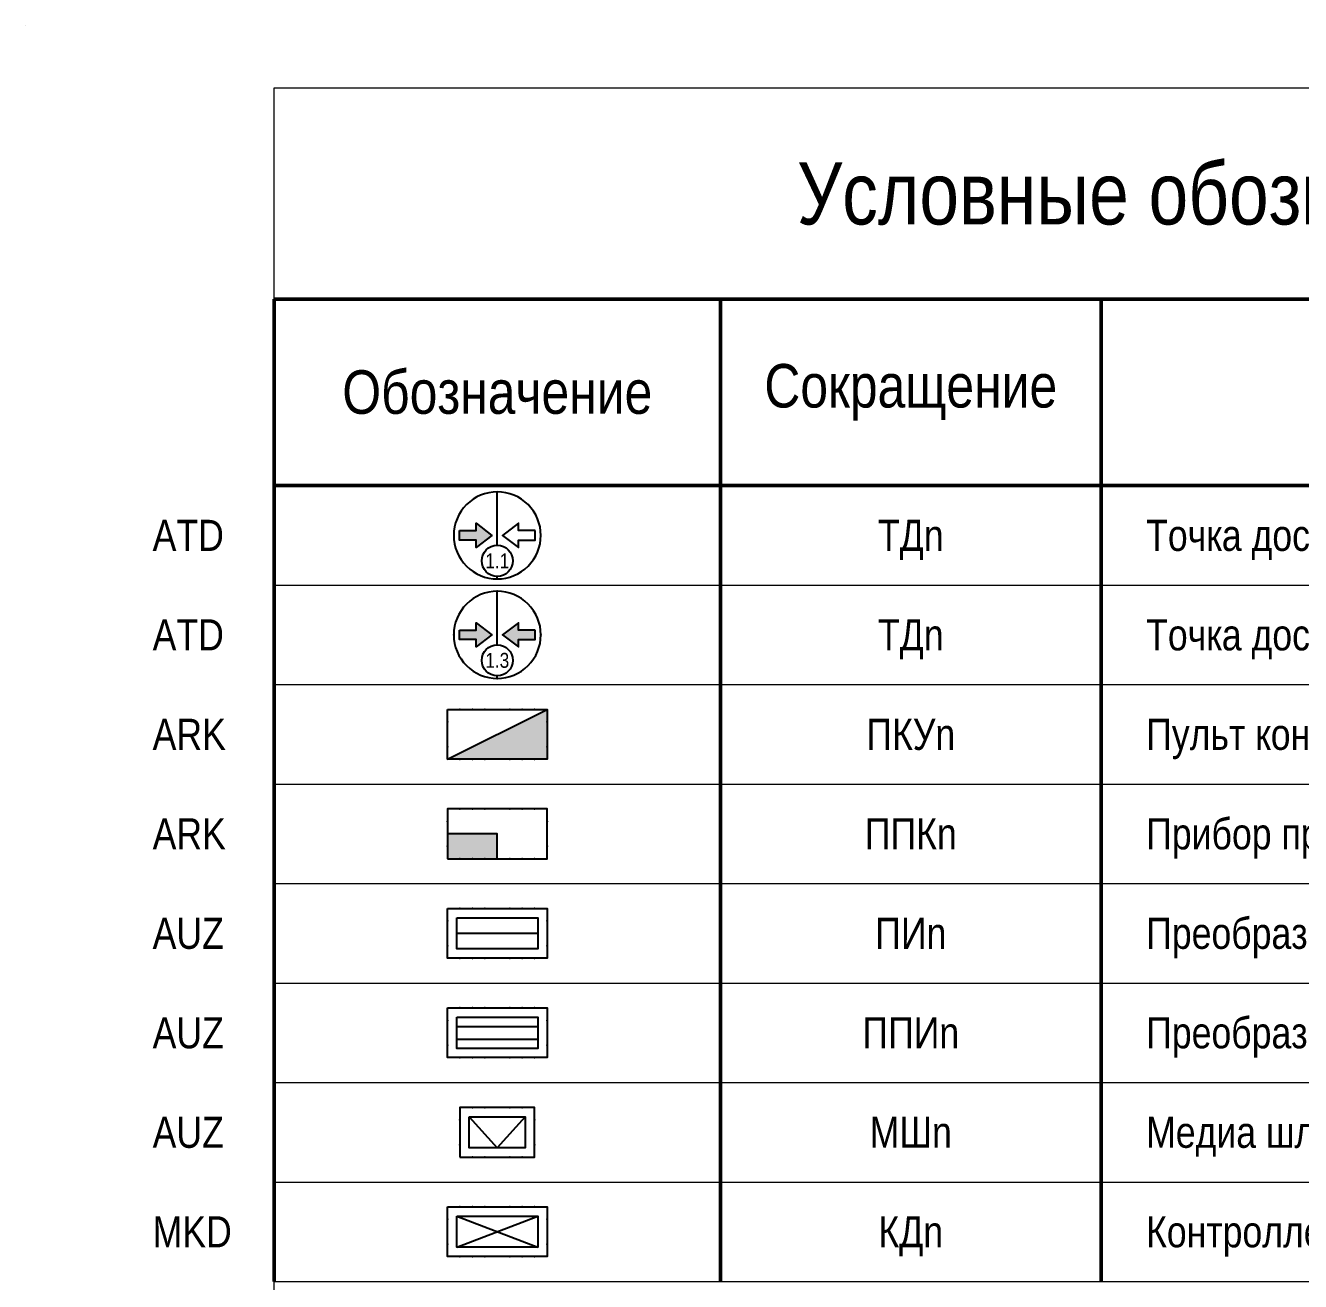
# Model space of a CAD drawing. Header units: millimetres. Extents: x -21000 to 351902, y -261781 to 19312.
# Drawn here: x 63000 to 73250, y -10100 to 0 of the extents above; entities that cross this region are included whole.
import ezdxf
from ezdxf.enums import TextEntityAlignment as Align

# ---------------------------------------------------------------- set-up
doc = ezdxf.new("R2010")
doc.units = ezdxf.units.MM
doc.header["$MEASUREMENT"] = 0
doc.set_wipeout_variables(frame=1)
for name, color, linetype in [('_АТ-Имя', 7, 'Continuous'), ('_АТ-Спецификация', 7, 'Continuous'), ('_БЛ-Заливка', 7, 'Continuous'), ('_БЛ-Маска', 250, 'Continuous'), ('_БЛ-Рамки', 7, 'Continuous'), ('_КД', 84, 'Continuous')]:
    doc.layers.add(name, color=color, linetype=linetype)
for name, color, linetype, plot in [('_АТ-КД-Тип ТД', 250, 'Continuous', False), ('_АТ-Примечания', 250, 'Continuous', False), ('NOPRINT', 50, 'Continuous', False)]:
    doc.layers.add(name, color=color, linetype=linetype, plot=plot)
doc.layers.add('_БЛ-Таблицы рамки', color=7, linetype='Continuous', lineweight=0)
doc.styles.add('Arial_Narrow_shtamp', font='ARIALN.TTF')
doc.styles.add('ArialN-2.5', font='ARIALN.TTF', dxfattribs={"height": 2.5})
doc.styles.add('ArialN-250', font='ARIALN.TTF', dxfattribs={"height": 250})
doc.styles.add('ArialN-3.5', font='ARIALN.TTF', dxfattribs={"height": 3.5})
doc.styles.add('ArialN-5', font='ARIALN.TTF', dxfattribs={"height": 5})
doc.styles.add('AT-Шрифт', font='ARIALN.TTF', dxfattribs={"height": 250})

# ---------------------------------------------------------------- blocks, each defined once
blk = doc.blocks.new('*U2')
at = {"layer": 'NOPRINT', "lineweight": 0}
for points in [[(0, 297), (0, 297), (0, 297), (0, 297)], [(210, 297), (210, 297), (210, 297), (210, 297)], [(20, 292), (205, 292), (205, 5), (20, 5)]]:
    blk.add_lwpolyline(points, close=True, dxfattribs=at)
at = {"layer": 'NOPRINT', "color": 1, "lineweight": 0, "style": 'Arial_Narrow_shtamp'}
blk.add_attdef('N_LISTA', text='', height=2, dxfattribs=at).set_placement((90.17, 7.42), align=Align.MIDDLE_LEFT)
blk = doc.blocks.new('УГО_Заголовок')
at = {"layer": '_БЛ-Таблицы рамки', "lineweight": 50}
for points in [[(185, -17), (0, -17)], [(0, -17), (0, -32)], [(35.87, -32), (35.87, -17)], [(66.47, -32), (66.47, -17)], [(0, -32), (185, -32)]]:
    blk.add_lwpolyline(points, dxfattribs=at)
at = {"lineweight": 0, "char_height": 3.5, "attachment_point": 5, "style": 'ArialN-3.5'}
for s, insert, width in [('Обозначение', (17.93, -24.5), 35.866), ('Сокращение', (51.17, -24.5), 30.5993)]:
    blk.add_mtext(s, dxfattribs=dict(at, insert=insert, width=width))
at = {"lineweight": -2, "style": 'ArialN-5', "flags": 8}
blk.add_attdef('УОИС_ЗАГОЛОВОК', text='', height=5, dxfattribs=at).set_placement((92.62, -9.5), align=Align.MIDDLE_CENTER)
blk = doc.blocks.new('*U5')
at = {"layer": '_БЛ-Таблицы рамки', "lineweight": 50}
for points in [[(0, -8), (0, 0)], [(35.87, -8), (35.87, 0)], [(66.47, -8), (66.47, 0)]]:
    blk.add_lwpolyline(points, dxfattribs=at)
at = {"layer": '_БЛ-Таблицы рамки', "lineweight": 0}
for points in [[(0, -8), (35.87, -8)], [(35.87, -8), (66.47, -8)], [(66.47, -8), (185, -8)]]:
    blk.add_lwpolyline(points, dxfattribs=at)
at = {"ltscale": 100, "style": 'ArialN-2.5'}
blk.add_attdef('СОКРАЩЕНИЕ_УГО', text='', height=2.5, dxfattribs=at).set_placement((51.17, -4), align=Align.MIDDLE_CENTER)
blk.add_attdef('НАИМЕНОВАНИЕ_УГО', text='', height=2.5, dxfattribs=at).set_placement((70.09, -4), align=Align.MIDDLE_LEFT)
blk = doc.blocks.new('ПКУкд')
at = {"layer": '_АТ-Имя', "ltscale": 100, "style": 'AT-Шрифт'}
blk.add_attdef('NUMBER', text='', height=2, dxfattribs=at).set_placement((0, 4), align=Align.BOTTOM_LEFT)
at = {"layer": '_АТ-Примечания', "ltscale": 100, "style": 'AT-Шрифт', "flags": 1}
blk.add_attdef('COMMENT3', (0, -0.88), '', height=0.25, dxfattribs=at)
blk.add_wipeout([(0, 4), (8, 4), (8, 0), (0, 0)]).dxf.layer = '_БЛ-Маска'
at = {"layer": '_БЛ-Заливка', "linetype": 'ByBlock', "lineweight": -2, "ltscale": 100}
blk.add_hatch(color=84, dxfattribs=at).paths.add_polyline_path([(8, 4), (0, 0), (8, 0)])
blk.add_line((0, 0), (8, 4))
blk.add_lwpolyline([(0, 4), (8, 4), (8, 0), (0, 0)], close=True)
at = {"color": 0, "linetype": 'ByBlock', "lineweight": -2, "ltscale": 100}
for p in [(1, 4), (2, 4), (3, 4), (5, 4), (6, 4), (7, 4), (0, 3), (8, 3), (0, 1), (8, 1), (1, 0), (2, 0), (3, 0), (5, 0), (6, 0), (7, 0)]:
    blk.add_point(p, dxfattribs=at)
at = {"layer": '_АТ-Примечания', "ltscale": 100, "style": 'AT-Шрифт', "flags": 1}
for tag, p in [('ABBREVIATION', (0, 0.5)), ('COMMENT1', (0, 0.04)), ('COMMENT2', (0, -0.42))]:
    blk.add_attdef(tag, p, '', height=0.25, dxfattribs=at)
at = {"layer": '_АТ-Спецификация', "ltscale": 100, "style": 'AT-Шрифт', "flags": 1}
for tag, p in [('NUM', (0, 4)), ('DESCRIPTION', (0, 3.5)), ('NAME', (0, 3)), ('CODE', (0, 2.5)), ('MADEBY', (0, 2)), ('POSITION', (0, 1.5)), ('POSITION2', (0, 1))]:
    blk.add_attdef(tag, p, '', height=0.25, dxfattribs=at)
blk = doc.blocks.new('ППКкд')
at = {"layer": '_АТ-Имя', "ltscale": 100, "style": 'AT-Шрифт'}
blk.add_attdef('NUMBER', text='', height=2, dxfattribs=at).set_placement((0, 4), align=Align.BOTTOM_LEFT)
at = {"layer": '_АТ-Примечания', "ltscale": 100, "style": 'AT-Шрифт', "flags": 1}
blk.add_attdef('COMMENT3', (0, -0.88), '', height=0.25, dxfattribs=at)
blk.add_wipeout([(0, 0), (0, 4), (8, 4), (8, 0)]).dxf.layer = '_БЛ-Маска'
at = {"layer": '_БЛ-Заливка', "linetype": 'ByBlock', "lineweight": -2, "ltscale": 100}
blk.add_hatch(color=84, dxfattribs=at).paths.add_polyline_path([(4, 2), (0, 2), (0, 0), (4, 0)])
at = {"color": 0, "linetype": 'ByBlock', "lineweight": -2, "ltscale": 100}
for points in [[(0, 0), (8, 0), (8, 4), (0, 4)], [(0, 0), (4, 0), (4, 2), (0, 2)]]:
    blk.add_lwpolyline(points, close=True, dxfattribs=at)
for p in [(1, 4), (2, 4), (3, 4), (5, 4), (6, 4), (7, 4), (0, 3), (8, 3), (0, 1), (1, 0), (2, 0), (2, 0), (3, 0), (5, 0), (6, 0), (7, 0), (8, 1)]:
    blk.add_point(p, dxfattribs=at)
at = {"layer": '_АТ-Примечания', "ltscale": 100, "style": 'AT-Шрифт', "flags": 1}
for tag, p in [('ABBREVIATION', (0, 0.5)), ('COMMENT1', (0, 0.04)), ('COMMENT2', (0, -0.42))]:
    blk.add_attdef(tag, p, '', height=0.25, dxfattribs=at)
at = {"layer": '_АТ-Спецификация', "ltscale": 100, "style": 'AT-Шрифт', "flags": 1}
for tag, p in [('NUM', (0, 4)), ('DESCRIPTION', (0, 3.5)), ('NAME', (0, 3)), ('CODE', (0, 2.5)), ('MADEBY', (0, 2)), ('POSITION', (0, 1.5)), ('POSITION2', (0, 1))]:
    blk.add_attdef(tag, p, '', height=0.25, dxfattribs=at)
blk = doc.blocks.new('ПИкд')
at = {"layer": '_АТ-Имя', "ltscale": 100, "style": 'AT-Шрифт'}
blk.add_attdef('NUMBER', text='', height=2, dxfattribs=at).set_placement((0, 4), align=Align.BOTTOM_LEFT)
at = {"layer": '_АТ-Примечания', "ltscale": 100, "style": 'AT-Шрифт', "flags": 1}
blk.add_attdef('COMMENT3', (0, -0.88), '', height=0.25, dxfattribs=at)
blk.add_wipeout([(0, 4), (8, 4), (8, 0), (0, 0)]).dxf.layer = '_БЛ-Маска'
at = {"ltscale": 100}
blk.add_lwpolyline([(0, 4), (8, 4), (8, 0), (0, 0)], close=True, dxfattribs=at)
at = {"color": 0, "linetype": 'ByBlock', "lineweight": -2, "ltscale": 100}
blk.add_lwpolyline([(0.75, 3.25), (7.25, 3.25), (7.25, 0.75), (0.75, 0.75)], close=True, dxfattribs=at)
blk.add_lwpolyline([(0.75, 2), (7.25, 2)], dxfattribs=at)
for p in [(1, 4), (2, 4), (3, 4), (5, 4), (6, 4), (7, 4), (0, 3), (8, 3), (0, 1), (8, 1), (1, 0), (2, 0), (3, 0), (5, 0), (6, 0), (7, 0)]:
    blk.add_point(p, dxfattribs=at)
at = {"layer": '_АТ-Примечания', "ltscale": 100, "style": 'AT-Шрифт', "flags": 1}
for tag, p in [('ABBREVIATION', (0, 0.5)), ('COMMENT1', (0, 0.04)), ('COMMENT2', (0, -0.42))]:
    blk.add_attdef(tag, p, '', height=0.25, dxfattribs=at)
at = {"layer": '_АТ-Спецификация', "ltscale": 100, "style": 'AT-Шрифт', "flags": 1}
for tag, p in [('NUM', (0, 4)), ('DESCRIPTION', (0, 3.5)), ('NAME', (0, 3)), ('CODE', (0, 2.5)), ('MADEBY', (0, 2)), ('POSITION', (0, 1.5)), ('POSITION2', (0, 1))]:
    blk.add_attdef(tag, p, '', height=0.25, dxfattribs=at)
blk = doc.blocks.new('ППИкд')
at = {"layer": '_АТ-Имя', "ltscale": 100, "style": 'AT-Шрифт'}
blk.add_attdef('NUMBER', text='', height=2, dxfattribs=at).set_placement((0, 4), align=Align.BOTTOM_LEFT)
at = {"layer": '_АТ-Примечания', "ltscale": 100, "style": 'AT-Шрифт', "flags": 1}
blk.add_attdef('COMMENT3', (0, -0.88), '', height=0.25, dxfattribs=at)
blk.add_wipeout([(0, 4), (8, 4), (8, 0), (0, 0)]).dxf.layer = '_БЛ-Маска'
at = {"ltscale": 100}
for points in [[(0, 4), (8, 4), (8, 0), (0, 0)], [(0.75, 3.25), (7.25, 3.25), (7.25, 0.75), (0.75, 0.75)]]:
    blk.add_lwpolyline(points, close=True, dxfattribs=at)
for points in [[(0.75, 2.5), (7.25, 2.5)], [(0.75, 1.5), (7.25, 1.5)]]:
    blk.add_lwpolyline(points, dxfattribs=at)
at = {"color": 0, "linetype": 'ByBlock', "lineweight": -2, "ltscale": 100}
for p in [(1, 4), (2, 4), (3, 4), (5, 4), (6, 4), (7, 4), (0, 3), (8, 3), (0, 1), (8, 1), (1, 0), (2, 0), (3, 0), (5, 0), (6, 0), (7, 0)]:
    blk.add_point(p, dxfattribs=at)
at = {"layer": '_АТ-Примечания', "ltscale": 100, "style": 'AT-Шрифт', "flags": 1}
for tag, p in [('ABBREVIATION', (0, 0.5)), ('COMMENT1', (0, 0.04)), ('COMMENT2', (0, -0.42))]:
    blk.add_attdef(tag, p, '', height=0.25, dxfattribs=at)
at = {"layer": '_АТ-Спецификация', "ltscale": 100, "style": 'AT-Шрифт', "flags": 1}
for tag, p in [('NUM', (0, 4)), ('DESCRIPTION', (0, 3.5)), ('NAME', (0, 3)), ('CODE', (0, 2.5)), ('MADEBY', (0, 2)), ('POSITION', (0, 1.5)), ('POSITION2', (0, 1))]:
    blk.add_attdef(tag, p, '', height=0.25, dxfattribs=at)
blk = doc.blocks.new('МШкд')
at = {"layer": '_АТ-Имя', "ltscale": 100, "style": 'AT-Шрифт'}
blk.add_attdef('NUMBER', text='', height=2, dxfattribs=at).set_placement((0, 4), align=Align.BOTTOM_LEFT)
at = {"layer": '_АТ-Примечания', "ltscale": 100, "style": 'AT-Шрифт', "flags": 1}
blk.add_attdef('COMMENT3', (0, -0.88), '', height=0.25, dxfattribs=at)
at = {"color": 0, "linetype": 'ByBlock', "ltscale": 100}
blk.add_wipeout([(0, 0), (6, 0), (6, 4), (0, 4)], dxfattribs=at).dxf.layer = '_БЛ-Маска'
at = {"color": 0, "linetype": 'ByBlock', "lineweight": -2, "ltscale": 100}
for points in [[(0, 0), (6, 0), (6, 4), (0, 4)], [(0.75, 3.25), (5.25, 3.25), (5.25, 0.75), (0.75, 0.75)]]:
    blk.add_lwpolyline(points, close=True, dxfattribs=at)
for points in [[(0.75, 3.25), (3, 0.75)], [(5.25, 3.25), (3, 0.75)]]:
    blk.add_lwpolyline(points, dxfattribs=at)
for p in [(1, 4), (2, 4), (4, 4), (5, 4), (0, 3), (6, 3), (0, 1), (6, 1), (1, 0), (2, 0), (4, 0), (5, 0)]:
    blk.add_point(p, dxfattribs=at)
at = {"layer": '_АТ-Примечания', "ltscale": 100, "style": 'AT-Шрифт', "flags": 1}
for tag, p in [('ABBREVIATION', (0, 0.5)), ('COMMENT1', (0, 0.04)), ('COMMENT2', (0, -0.42))]:
    blk.add_attdef(tag, p, '', height=0.25, dxfattribs=at)
at = {"layer": '_АТ-Спецификация', "ltscale": 100, "style": 'AT-Шрифт', "flags": 1}
for tag, p in [('NUM', (0, 4)), ('DESCRIPTION', (0, 3.5)), ('NAME', (0, 3)), ('CODE', (0, 2.5)), ('MADEBY', (0, 2)), ('POSITION', (0, 1.5)), ('POSITION2', (0, 1))]:
    blk.add_attdef(tag, p, '', height=0.25, dxfattribs=at)
blk = doc.blocks.new('КД')
at = {"layer": '_АТ-Имя', "ltscale": 100, "style": 'AT-Шрифт'}
blk.add_attdef('NUMBER', text='', height=2, dxfattribs=at).set_placement((0, 4), align=Align.BOTTOM_LEFT)
at = {"layer": '_АТ-Примечания', "ltscale": 100, "style": 'AT-Шрифт', "flags": 1}
blk.add_attdef('COMMENT3', (0, -0.88), '', height=0.25, dxfattribs=at)
at = {"ltscale": 100}
blk.add_wipeout([(0, 0), (0, 4), (8, 4), (8, 0)], dxfattribs=at).dxf.layer = '_БЛ-Маска'
blk.add_lwpolyline([(0, 4), (8, 4), (8, 0), (0, 0)], close=True, dxfattribs=at)
at = {"color": 0, "linetype": 'ByBlock', "lineweight": -2, "ltscale": 100}
blk.add_lwpolyline([(0.75, 3.25), (7.25, 3.25), (7.25, 0.75), (0.75, 0.75)], close=True, dxfattribs=at)
for points in [[(0.75, 0.75), (7.25, 3.25)], [(0.75, 3.25), (7.25, 0.75)]]:
    blk.add_lwpolyline(points, dxfattribs=at)
for p in [(1, 4), (2, 4), (3, 4), (5, 4), (6, 4), (7, 4), (0, 3), (8, 3), (0, 1), (1, 0), (2, 0), (3, 0), (5, 0), (6, 0), (7, 0), (8, 1)]:
    blk.add_point(p, dxfattribs=at)
at = {"layer": '_АТ-Примечания', "ltscale": 100, "style": 'AT-Шрифт', "flags": 1}
for tag, p in [('ABBREVIATION', (0, 0.5)), ('COMMENT1', (0, 0.04)), ('COMMENT2', (0, -0.42))]:
    blk.add_attdef(tag, p, '', height=0.25, dxfattribs=at)
at = {"layer": '_АТ-Спецификация', "ltscale": 100, "style": 'AT-Шрифт', "flags": 1}
for tag, p in [('NUM', (0, 4)), ('DESCRIPTION', (0, 3.5)), ('NAME', (0, 3)), ('CODE', (0, 2.5)), ('MADEBY', (0, 2)), ('POSITION', (0, 1.5)), ('POSITION2', (0, 1))]:
    blk.add_attdef(tag, p, '', height=0.25, dxfattribs=at)
blk = doc.blocks.new('ТД1.1')
blk.add_wipeout([(3.5, 0), (3.5, -0.11), (3.49, -0.22), (3.48, -0.33), (3.47, -0.44), (3.46, -0.55), (3.44, -0.66), (3.42, -0.76), (3.39, -0.87), (3.36, -0.98), (3.33, -1.08), (3.29, -1.19), (3.25, -1.29), (3.21, -1.39), (3.17, -1.49), (3.12, -1.59), (3.07, -1.69), (3.01, -1.78), (2.96, -1.88), (2.89, -1.97), (2.83, -2.06), (2.77, -2.15), (2.7, -2.23), (2.63, -2.31), (2.55, -2.4), (2.47, -2.47), (2.4, -2.55), (2.31, -2.63), (2.23, -2.7), (2.15, -2.77), (2.06, -2.83), (1.97, -2.89), (1.88, -2.96), (1.78, -3.01), (1.69, -3.07), (1.59, -3.12), (1.49, -3.17), (1.39, -3.21), (1.29, -3.25), (1.19, -3.29), (1.08, -3.33), (0.98, -3.36), (0.87, -3.39), (0.76, -3.42), (0.66, -3.44), (0.55, -3.46), (0.44, -3.47), (0.33, -3.48), (0.22, -3.49), (0.11, -3.5), (0, -3.5), (-0.11, -3.5), (-0.22, -3.49), (-0.33, -3.48), (-0.44, -3.47), (-0.55, -3.46), (-0.66, -3.44), (-0.76, -3.42), (-0.87, -3.39), (-0.98, -3.36), (-1.08, -3.33), (-1.19, -3.29), (-1.29, -3.25), (-1.39, -3.21), (-1.49, -3.17), (-1.59, -3.12), (-1.69, -3.07), (-1.78, -3.01), (-1.88, -2.96), (-1.97, -2.89), (-2.06, -2.83), (-2.15, -2.77), (-2.23, -2.7), (-2.31, -2.63), (-2.4, -2.55), (-2.47, -2.47), (-2.55, -2.4), (-2.63, -2.31), (-2.7, -2.23), (-2.77, -2.15), (-2.83, -2.06), (-2.89, -1.97), (-2.96, -1.88), (-3.01, -1.78), (-3.07, -1.69), (-3.12, -1.59), (-3.17, -1.49), (-3.21, -1.39), (-3.25, -1.29), (-3.29, -1.19), (-3.33, -1.08), (-3.36, -0.98), (-3.39, -0.87), (-3.42, -0.76), (-3.44, -0.66), (-3.46, -0.55), (-3.47, -0.44), (-3.48, -0.33), (-3.49, -0.22), (-3.5, -0.11), (-3.5, 0), (-3.5, 0.11), (-3.49, 0.22), (-3.48, 0.33), (-3.47, 0.44), (-3.46, 0.55), (-3.44, 0.66), (-3.42, 0.76), (-3.39, 0.87), (-3.36, 0.98), (-3.33, 1.08), (-3.29, 1.19), (-3.25, 1.29), (-3.21, 1.39), (-3.17, 1.49), (-3.12, 1.59), (-3.07, 1.69), (-3.01, 1.78), (-2.96, 1.88), (-2.89, 1.97), (-2.83, 2.06), (-2.77, 2.15), (-2.7, 2.23), (-2.63, 2.31), (-2.55, 2.4), (-2.47, 2.47), (-2.4, 2.55), (-2.31, 2.63), (-2.23, 2.7), (-2.15, 2.77), (-2.06, 2.83), (-1.97, 2.89), (-1.88, 2.96), (-1.78, 3.01), (-1.69, 3.07), (-1.59, 3.12), (-1.49, 3.17), (-1.39, 3.21), (-1.29, 3.25), (-1.19, 3.29), (-1.08, 3.33), (-0.98, 3.36), (-0.87, 3.39), (-0.76, 3.42), (-0.66, 3.44), (-0.55, 3.46), (-0.44, 3.47), (-0.33, 3.48), (-0.22, 3.49), (-0.11, 3.5), (0, 3.5), (0.11, 3.5), (0.22, 3.49), (0.33, 3.48), (0.44, 3.47), (0.55, 3.46), (0.66, 3.44), (0.76, 3.42), (0.87, 3.39), (0.98, 3.36), (1.08, 3.33), (1.19, 3.29), (1.29, 3.25), (1.39, 3.21), (1.49, 3.17), (1.59, 3.12), (1.69, 3.07), (1.78, 3.01), (1.88, 2.96), (1.97, 2.89), (2.06, 2.83), (2.15, 2.77), (2.23, 2.7), (2.31, 2.63), (2.4, 2.55), (2.47, 2.47), (2.55, 2.4), (2.63, 2.31), (2.7, 2.23), (2.77, 2.15), (2.83, 2.06), (2.89, 1.97), (2.96, 1.88), (3.01, 1.78), (3.07, 1.69), (3.12, 1.59), (3.17, 1.49), (3.21, 1.39), (3.25, 1.29), (3.29, 1.19), (3.33, 1.08), (3.36, 0.98), (3.39, 0.87), (3.42, 0.76), (3.44, 0.66), (3.46, 0.55), (3.47, 0.44), (3.48, 0.33), (3.49, 0.22), (3.5, 0.11)]).dxf.layer = '_БЛ-Маска'
at = {"ltscale": 100}
h = blk.add_hatch(color=84, dxfattribs=at)
h.dxf.hatch_style = 1
h.paths.add_polyline_path([(-1.7, 0.38), (-3.04, 0.38), (-3.04, -0.38), (-1.7, -0.38), (-1.7, -0.97), (-0.43, 0), (-1.7, 0.97)])
blk.add_lwpolyline([(3.5, 0, 0.414214), (0, 3.5, 0.414214), (-3.5, 0, 0.414214), (0, -3.5, 0.414214)], format="xyb", close=True, dxfattribs=at)
blk.add_lwpolyline([(0, -3.5), (0, 3.5)], dxfattribs=at)
for points in [[(-3.04, 0.38), (-1.7, 0.38), (-1.7, 0.97), (-0.43, 0), (-1.7, -0.97), (-1.7, -0.38), (-3.04, -0.38)], [(3.04, 0.38), (1.7, 0.38), (1.7, 0.97), (0.43, 0), (1.7, -0.97), (1.7, -0.38), (3.04, -0.38)]]:
    blk.add_lwpolyline(points, close=True, dxfattribs=at)
at = {"layer": '_АТ-Имя', "ltscale": 100, "style": 'AT-Шрифт'}
blk.add_attdef('ПОЗИЦИЯ', text='', height=2, dxfattribs=at).set_placement((0, 3.5), align=Align.BOTTOM_CENTER)
at = {"layer": '_АТ-Примечания', "ltscale": 100, "style": 'AT-Шрифт', "flags": 1}
blk.add_attdef('МАРКА', text='', height=0.25, dxfattribs=at).set_placement((0.29, 3.13), align=Align.MIDDLE_CENTER)
for tag, p in [('НАИМЕНОВАНИЕ', (0, 3.5)), ('КОД', (0, 2.5)), ('РИП', (0, 2)), ('СЧ', (0, 1)), ('КД', (0, 1.5)), ('ДК', (0, 0.5)), ('КВ', (0, 0)), ('АКВ', (0, -0.5)), ('ЗАМОК', (0, -1)), ('ДОВОДЧИК', (0, -1.5))]:
    blk.add_attdef(tag, p, '', height=0.25, dxfattribs=at)
at = {"linetype": 'ByBlock'}
blk.add_wipeout([(1.25, -2.05), (1.25, -2.13), (1.24, -2.21), (1.23, -2.28), (1.21, -2.36), (1.19, -2.44), (1.16, -2.51), (1.13, -2.58), (1.1, -2.65), (1.06, -2.72), (1.01, -2.78), (0.96, -2.85), (0.91, -2.9), (0.86, -2.96), (0.8, -3.01), (0.73, -3.06), (0.67, -3.1), (0.6, -3.14), (0.53, -3.18), (0.46, -3.21), (0.39, -3.24), (0.31, -3.26), (0.23, -3.28), (0.16, -3.29), (0.08, -3.3), (0, -3.3), (-0.08, -3.3), (-0.16, -3.29), (-0.23, -3.28), (-0.31, -3.26), (-0.39, -3.24), (-0.46, -3.21), (-0.53, -3.18), (-0.6, -3.14), (-0.67, -3.1), (-0.73, -3.06), (-0.8, -3.01), (-0.86, -2.96), (-0.91, -2.9), (-0.96, -2.85), (-1.01, -2.78), (-1.06, -2.72), (-1.1, -2.65), (-1.13, -2.58), (-1.16, -2.51), (-1.19, -2.44), (-1.21, -2.36), (-1.23, -2.28), (-1.24, -2.21), (-1.25, -2.13), (-1.25, -2.05), (-1.25, -1.97), (-1.24, -1.89), (-1.23, -1.81), (-1.21, -1.74), (-1.19, -1.66), (-1.16, -1.59), (-1.13, -1.52), (-1.1, -1.45), (-1.06, -1.38), (-1.01, -1.31), (-0.96, -1.25), (-0.91, -1.19), (-0.86, -1.14), (-0.8, -1.09), (-0.73, -1.04), (-0.67, -0.99), (-0.6, -0.95), (-0.53, -0.92), (-0.46, -0.89), (-0.39, -0.86), (-0.31, -0.84), (-0.23, -0.82), (-0.16, -0.81), (-0.08, -0.8), (0, -0.8), (0.08, -0.8), (0.16, -0.81), (0.23, -0.82), (0.31, -0.84), (0.39, -0.86), (0.46, -0.89), (0.53, -0.92), (0.6, -0.95), (0.67, -0.99), (0.73, -1.04), (0.8, -1.09), (0.86, -1.14), (0.91, -1.19), (0.96, -1.25), (1.01, -1.31), (1.06, -1.38), (1.1, -1.45), (1.13, -1.52), (1.16, -1.59), (1.19, -1.66), (1.21, -1.74), (1.23, -1.81), (1.24, -1.89), (1.25, -1.97)], dxfattribs=at).dxf.layer = '_АТ-КД-Тип ТД'
at = {"layer": '_АТ-КД-Тип ТД', "color": 32, "linetype": 'ByBlock', "lineweight": -2}
blk.add_circle((0, -2.05), 1.25, dxfattribs=at)
at = {"layer": '_АТ-КД-Тип ТД', "color": 7, "linetype": 'ByBlock', "lineweight": -2, "ltscale": 100, "style": 'AT-Шрифт'}
blk.add_attdef('ТИП', text='', height=1.2, dxfattribs=at).set_placement((0, -2.05), align=Align.MIDDLE_CENTER)
blk = doc.blocks.new('ТД1.3')
blk.add_wipeout([(3.5, 0), (3.5, -0.11), (3.49, -0.22), (3.48, -0.33), (3.47, -0.44), (3.46, -0.55), (3.44, -0.66), (3.42, -0.76), (3.39, -0.87), (3.36, -0.98), (3.33, -1.08), (3.29, -1.19), (3.25, -1.29), (3.21, -1.39), (3.17, -1.49), (3.12, -1.59), (3.07, -1.69), (3.01, -1.78), (2.96, -1.88), (2.89, -1.97), (2.83, -2.06), (2.77, -2.15), (2.7, -2.23), (2.63, -2.31), (2.55, -2.4), (2.47, -2.47), (2.4, -2.55), (2.31, -2.63), (2.23, -2.7), (2.15, -2.77), (2.06, -2.83), (1.97, -2.89), (1.88, -2.96), (1.78, -3.01), (1.69, -3.07), (1.59, -3.12), (1.49, -3.17), (1.39, -3.21), (1.29, -3.25), (1.19, -3.29), (1.08, -3.33), (0.98, -3.36), (0.87, -3.39), (0.76, -3.42), (0.66, -3.44), (0.55, -3.46), (0.44, -3.47), (0.33, -3.48), (0.22, -3.49), (0.11, -3.5), (0, -3.5), (-0.11, -3.5), (-0.22, -3.49), (-0.33, -3.48), (-0.44, -3.47), (-0.55, -3.46), (-0.66, -3.44), (-0.76, -3.42), (-0.87, -3.39), (-0.98, -3.36), (-1.08, -3.33), (-1.19, -3.29), (-1.29, -3.25), (-1.39, -3.21), (-1.49, -3.17), (-1.59, -3.12), (-1.69, -3.07), (-1.78, -3.01), (-1.88, -2.96), (-1.97, -2.89), (-2.06, -2.83), (-2.15, -2.77), (-2.23, -2.7), (-2.31, -2.63), (-2.4, -2.55), (-2.47, -2.47), (-2.55, -2.4), (-2.63, -2.31), (-2.7, -2.23), (-2.77, -2.15), (-2.83, -2.06), (-2.89, -1.97), (-2.96, -1.88), (-3.01, -1.78), (-3.07, -1.69), (-3.12, -1.59), (-3.17, -1.49), (-3.21, -1.39), (-3.25, -1.29), (-3.29, -1.19), (-3.33, -1.08), (-3.36, -0.98), (-3.39, -0.87), (-3.42, -0.76), (-3.44, -0.66), (-3.46, -0.55), (-3.47, -0.44), (-3.48, -0.33), (-3.49, -0.22), (-3.5, -0.11), (-3.5, 0), (-3.5, 0.11), (-3.49, 0.22), (-3.48, 0.33), (-3.47, 0.44), (-3.46, 0.55), (-3.44, 0.66), (-3.42, 0.76), (-3.39, 0.87), (-3.36, 0.98), (-3.33, 1.08), (-3.29, 1.19), (-3.25, 1.29), (-3.21, 1.39), (-3.17, 1.49), (-3.12, 1.59), (-3.07, 1.69), (-3.01, 1.78), (-2.96, 1.88), (-2.89, 1.97), (-2.83, 2.06), (-2.77, 2.15), (-2.7, 2.23), (-2.63, 2.31), (-2.55, 2.4), (-2.47, 2.47), (-2.4, 2.55), (-2.31, 2.63), (-2.23, 2.7), (-2.15, 2.77), (-2.06, 2.83), (-1.97, 2.89), (-1.88, 2.96), (-1.78, 3.01), (-1.69, 3.07), (-1.59, 3.12), (-1.49, 3.17), (-1.39, 3.21), (-1.29, 3.25), (-1.19, 3.29), (-1.08, 3.33), (-0.98, 3.36), (-0.87, 3.39), (-0.76, 3.42), (-0.66, 3.44), (-0.55, 3.46), (-0.44, 3.47), (-0.33, 3.48), (-0.22, 3.49), (-0.11, 3.5), (0, 3.5), (0.11, 3.5), (0.22, 3.49), (0.33, 3.48), (0.44, 3.47), (0.55, 3.46), (0.66, 3.44), (0.76, 3.42), (0.87, 3.39), (0.98, 3.36), (1.08, 3.33), (1.19, 3.29), (1.29, 3.25), (1.39, 3.21), (1.49, 3.17), (1.59, 3.12), (1.69, 3.07), (1.78, 3.01), (1.88, 2.96), (1.97, 2.89), (2.06, 2.83), (2.15, 2.77), (2.23, 2.7), (2.31, 2.63), (2.4, 2.55), (2.47, 2.47), (2.55, 2.4), (2.63, 2.31), (2.7, 2.23), (2.77, 2.15), (2.83, 2.06), (2.89, 1.97), (2.96, 1.88), (3.01, 1.78), (3.07, 1.69), (3.12, 1.59), (3.17, 1.49), (3.21, 1.39), (3.25, 1.29), (3.29, 1.19), (3.33, 1.08), (3.36, 0.98), (3.39, 0.87), (3.42, 0.76), (3.44, 0.66), (3.46, 0.55), (3.47, 0.44), (3.48, 0.33), (3.49, 0.22), (3.5, 0.11)]).dxf.layer = '_БЛ-Маска'
at = {"ltscale": 100}
h = blk.add_hatch(color=84, dxfattribs=at)
h.dxf.hatch_style = 1
h.paths.add_polyline_path([(-1.7, 0.38), (-3.04, 0.38), (-3.04, -0.38), (-1.7, -0.38), (-1.7, -0.97), (-0.43, 0), (-1.7, 0.97)])
h = blk.add_hatch(color=84, dxfattribs=at)
h.dxf.hatch_style = 1
h.paths.add_polyline_path([(1.7, 0.38), (1.7, 0.97), (0.43, 0), (1.7, -0.97), (1.7, -0.38), (3.04, -0.38), (3.04, 0.38)])
blk.add_lwpolyline([(3.5, 0, 0.414214), (0, 3.5, 0.414214), (-3.5, 0, 0.414214), (0, -3.5, 0.414214)], format="xyb", close=True, dxfattribs=at)
blk.add_lwpolyline([(0, -3.5), (0, 3.5)], dxfattribs=at)
blk.add_lwpolyline([(0, -3.5), (0, 3.5)], dxfattribs=at)
for points in [[(-3.04, 0.38), (-1.7, 0.38), (-1.7, 0.97), (-0.43, 0), (-1.7, -0.97), (-1.7, -0.38), (-3.04, -0.38)], [(3.04, 0.38), (1.7, 0.38), (1.7, 0.97), (0.43, 0), (1.7, -0.97), (1.7, -0.38), (3.04, -0.38)]]:
    blk.add_lwpolyline(points, close=True, dxfattribs=at)
at = {"color": 0, "linetype": 'ByBlock', "lineweight": -2, "ltscale": 100}
for p in [(0, 3.5), (-3.5, 0), (3.5, 0), (0, -3.5)]:
    blk.add_point(p, dxfattribs=at)
at = {"layer": '_АТ-Имя', "ltscale": 100, "style": 'AT-Шрифт'}
blk.add_attdef('ПОЗИЦИЯ', text='', height=2, dxfattribs=at).set_placement((0, 3.5), align=Align.BOTTOM_CENTER)
at = {"layer": '_АТ-Примечания', "ltscale": 100, "style": 'AT-Шрифт', "flags": 1}
blk.add_attdef('МАРКА', text='', height=0.25, dxfattribs=at).set_placement((0.29, 3.13), align=Align.MIDDLE_CENTER)
for tag, p in [('НАИМЕНОВАНИЕ', (0, 3.5)), ('КОД', (0, 2.5)), ('РИП', (0, 2)), ('СЧ', (0, 1)), ('КД', (0, 1.5)), ('ДК', (0, 0.5)), ('КВ', (0, 0)), ('АКВ', (0, -0.5)), ('ЗАМОК', (0, -1)), ('ДОВОДЧИК', (0, -1.5))]:
    blk.add_attdef(tag, p, '', height=0.25, dxfattribs=at)
at = {"linetype": 'ByBlock'}
blk.add_wipeout([(1.25, -2.05), (1.25, -2.13), (1.24, -2.21), (1.23, -2.28), (1.21, -2.36), (1.19, -2.44), (1.16, -2.51), (1.13, -2.58), (1.1, -2.65), (1.06, -2.72), (1.01, -2.78), (0.96, -2.85), (0.91, -2.91), (0.86, -2.96), (0.8, -3.01), (0.73, -3.06), (0.67, -3.11), (0.6, -3.15), (0.53, -3.18), (0.46, -3.21), (0.39, -3.24), (0.31, -3.26), (0.23, -3.28), (0.16, -3.29), (0.08, -3.3), (0, -3.3), (-0.08, -3.3), (-0.16, -3.29), (-0.23, -3.28), (-0.31, -3.26), (-0.39, -3.24), (-0.46, -3.21), (-0.53, -3.18), (-0.6, -3.15), (-0.67, -3.11), (-0.73, -3.06), (-0.8, -3.01), (-0.86, -2.96), (-0.91, -2.91), (-0.96, -2.85), (-1.01, -2.78), (-1.06, -2.72), (-1.1, -2.65), (-1.13, -2.58), (-1.16, -2.51), (-1.19, -2.44), (-1.21, -2.36), (-1.23, -2.28), (-1.24, -2.21), (-1.25, -2.13), (-1.25, -2.05), (-1.25, -1.97), (-1.24, -1.89), (-1.23, -1.82), (-1.21, -1.74), (-1.19, -1.66), (-1.16, -1.59), (-1.13, -1.52), (-1.1, -1.45), (-1.06, -1.38), (-1.01, -1.32), (-0.96, -1.25), (-0.91, -1.19), (-0.86, -1.14), (-0.8, -1.09), (-0.73, -1.04), (-0.67, -0.99), (-0.6, -0.95), (-0.53, -0.92), (-0.46, -0.89), (-0.39, -0.86), (-0.31, -0.84), (-0.23, -0.82), (-0.16, -0.81), (-0.08, -0.8), (0, -0.8), (0.08, -0.8), (0.16, -0.81), (0.23, -0.82), (0.31, -0.84), (0.39, -0.86), (0.46, -0.89), (0.53, -0.92), (0.6, -0.95), (0.67, -0.99), (0.73, -1.04), (0.8, -1.09), (0.86, -1.14), (0.91, -1.19), (0.96, -1.25), (1.01, -1.32), (1.06, -1.38), (1.1, -1.45), (1.13, -1.52), (1.16, -1.59), (1.19, -1.66), (1.21, -1.74), (1.23, -1.82), (1.24, -1.89), (1.25, -1.97)], dxfattribs=at).dxf.layer = '_АТ-КД-Тип ТД'
at = {"layer": '_АТ-КД-Тип ТД', "color": 32, "linetype": 'ByBlock', "lineweight": -2}
blk.add_circle((0, -2.05), 1.25, dxfattribs=at)
at = {"layer": '_АТ-КД-Тип ТД', "color": 7, "linetype": 'ByBlock', "lineweight": -2, "ltscale": 100, "style": 'AT-Шрифт'}
blk.add_attdef('ТИП', text='', height=1.2, dxfattribs=at).set_placement((0, -2.05), align=Align.MIDDLE_CENTER)

msp = doc.modelspace()

# ---------------------------------------------------------------- block references
at = {"color": 6, "lineweight": 0}
ref = msp.add_blockref('УГО_Заголовок', (65000, -500), dxfattribs=dict(at, xscale=100, yscale=100, zscale=100))
ref.add_attrib('УОИС_ЗАГОЛОВОК', 'Условные обозначения и сокращения', dxfattribs={"lineweight": -2, "height": 500, "style": 'ArialN-5'}).set_placement((74262, -1350), align=Align.MIDDLE_CENTER)
at = {"xscale": 100, "yscale": 100, "zscale": 100}
for p, values in [((65000, -3700), {'СОКРАЩЕНИЕ_УГО': 'ТДn', 'НАИМЕНОВАНИЕ_УГО': 'Точка доступа односторонняя'}), ((65000, -4500), {'СОКРАЩЕНИЕ_УГО': 'ТДn', 'НАИМЕНОВАНИЕ_УГО': 'Точка доступа двусторонняя'}), ((65000, -5300), {'СОКРАЩЕНИЕ_УГО': 'ПКУn', 'НАИМЕНОВАНИЕ_УГО': 'Пульт контроля и управления'}), ((65000, -6100), {'СОКРАЩЕНИЕ_УГО': 'ППКn', 'НАИМЕНОВАНИЕ_УГО': 'Прибор приемно-контрольный'}), ((65000, -6900), {'СОКРАЩЕНИЕ_УГО': 'ПИn', 'НАИМЕНОВАНИЕ_УГО': 'Преобразователь интерфейса'}), ((65000, -7700), {'СОКРАЩЕНИЕ_УГО': 'ППИn', 'НАИМЕНОВАНИЕ_УГО': 'Преобразователь /повторитель интерфейса'}), ((65000, -8500), {'СОКРАЩЕНИЕ_УГО': 'МШn', 'НАИМЕНОВАНИЕ_УГО': 'Медиа шлюз IP'}), ((65000, -9300), {'СОКРАЩЕНИЕ_УГО': 'КДn', 'НАИМЕНОВАНИЕ_УГО': 'Контроллер доступа'})]:
    msp.add_blockref('*U5', p, dxfattribs=at).add_auto_attribs(values)
at = {"layer": '_БЛ-Рамки', "ltscale": 100, "xscale": 100, "yscale": 100, "zscale": 100}
for p in [(42000, -29700), (63000, -29700)]:
    msp.add_blockref('*U2', p, dxfattribs=at)

# ---------------------------------------------------------------- texts
at = {"style": 'ArialN-250'}
for s, p in [('ATD', (64022, -4100, -900)), ('ATD', (64022, -4900, -900)), ('AUZ', (64022, -7300, -900)), ('AUZ', (64022, -8100, -900)), ('AUZ', (64022, -8900, -900)), ('MKD', (64022, -9700, -900))]:
    msp.add_text(s, height=250, dxfattribs=at).set_placement(p, align=Align.MIDDLE_LEFT)
at = {"color": 3, "style": 'ArialN-250'}
for p in [(64022, -5700, -900), (64022, -6500, -900)]:
    msp.add_text('ARK', height=250, dxfattribs=at).set_placement(p, align=Align.MIDDLE_LEFT)

# ---------------------------------------------------------------- next in the draw order: block references
at = {"layer": '_КД'}
ref = msp.add_blockref('ТД1.1', (66793, -4100), dxfattribs=dict(at, xscale=100, yscale=100, zscale=0.1))
ref.add_attrib('ТИП', '1.1', dxfattribs={"layer": '_АТ-КД-Тип ТД', "color": 7, "linetype": 'ByBlock', "lineweight": -2, "ltscale": 100, "height": 120, "style": 'AT-Шрифт'}).set_placement((66793, -4305), align=Align.MIDDLE_CENTER)
ref = msp.add_blockref('ТД1.3', (66793, -4900), dxfattribs=dict(at, xscale=100, yscale=100, zscale=0.1))
ref.add_attrib('ТИП', '1.3', dxfattribs={"layer": '_АТ-КД-Тип ТД', "color": 7, "linetype": 'ByBlock', "lineweight": -2, "ltscale": 100, "height": 120, "style": 'AT-Шрифт'}).set_placement((66793, -5105), align=Align.MIDDLE_CENTER)
at = {"layer": '_КД', "color": 82, "ltscale": 100, "xscale": 100, "yscale": 100, "zscale": 0.1}
msp.add_blockref('ПКУкд', (66393, -5900), dxfattribs=at)
at = {"layer": '_КД', "ltscale": 100, "xscale": 100, "yscale": 100, "zscale": 0.1}
for name, p in [('ППКкд', (66393, -6700)), ('ПИкд', (66393, -7500)), ('ППИкд', (66393, -8300)), ('МШкд', (66493, -9100)), ('КД', (66393, -9900))]:
    msp.add_blockref(name, p, dxfattribs=at)

doc.saveas('drawing.dxf')
